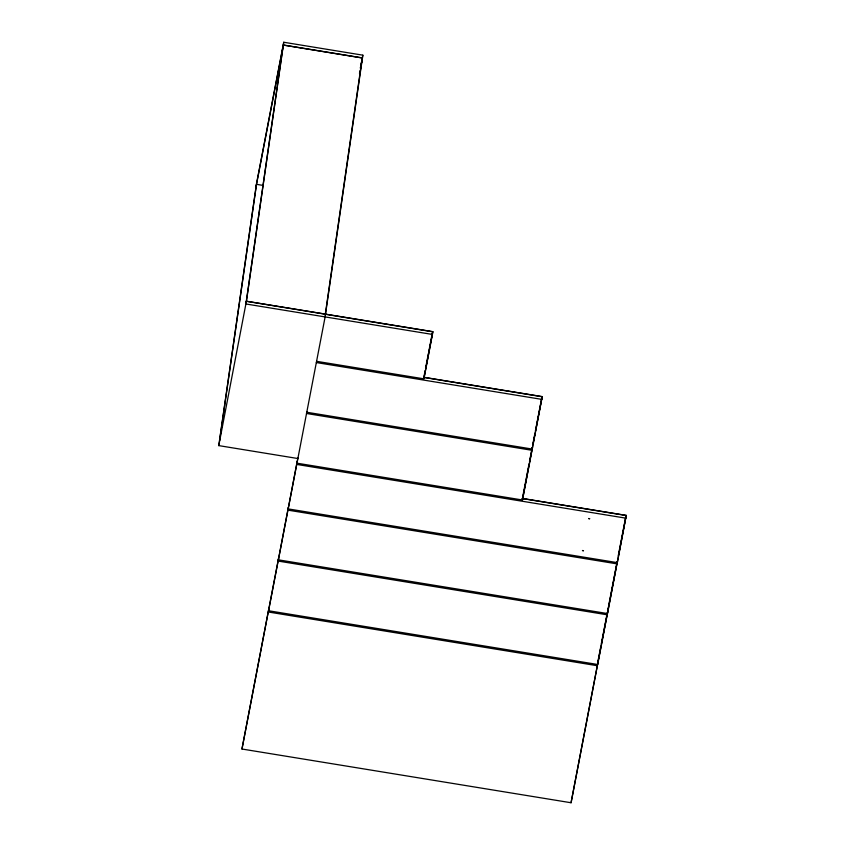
<?xml version="1.0" encoding="UTF-8"?>
<svg xmlns="http://www.w3.org/2000/svg" width="845" height="845" viewBox="0 0 845 845"><rect width="100%" height="100%" fill="white"/><g stroke="black" fill="none" stroke-linecap="round" stroke-linejoin="round"><path stroke-width="1.27" d="M297.873 458.529L218.76 445.611L256.479 183.861L283.74 42.25L362.843 55.168L325.124 316.907L268.573 610.755L597.679 664.487L617.441 561.101L607.481 613.554L278.375 559.834M219.605 440.541L256.521 184.337L263.006 185.393M245.979 303.524L282.895 47.32M283.74 42.25L246.022 303.999L432.418 334.43L432.82 331.652L246.413 301.221L218.76 445.611M607.639 612.034L571.062 802.75L241.966 749.019L268.731 609.234M241.966 749.019L278.533 558.302M306.809 411.642L306.534 413.49L532.001 450.3L532.403 447.533L522.442 499.997L296.975 463.187M325.177 315.122L361.903 60.217M316.579 361.322L423.873 378.835L432.82 331.652M306.777 412.254L532.244 449.065L532.646 446.287M532.244 449.065L542.205 396.601L424.296 377.345M571.062 802.75L597.837 662.966M288.177 508.901L617.283 562.622L626.24 515.387L522.178 498.392M617.283 562.622L626.24 515.387M256.077 186.639L283.339 45.017L362.452 57.935L360.466 68.234M360.371 68.044L362.843 55.168M359.474 73.388L359.97 70.811M288.335 507.37L278.132 561.069L607.238 614.801M297.134 461.655L287.934 510.137L617.04 563.869M297.862 457.863L296.732 464.423L625.839 518.154M424.105 375.909L425.077 370.86M425.563 368.336L428.468 353.199M428.954 350.675L432.598 331.747L325.705 314.298M423.873 378.835L432.418 334.43M522.664 497.061L525.601 481.851M526.086 479.316L529.012 464.106M529.498 461.571L532.181 447.628M532.72 444.871L534.906 433.453M535.403 430.918L541.74 397.963M532.889 445.019L542.205 396.601M522.442 499.997L532.001 450.3M597.901 661.561L600.827 646.351M601.313 643.816L607.418 612.118M607.946 609.361L608.432 606.826M608.918 604.291L616.977 562.453M618.234 555.904L626.018 515.471L522.083 498.508M283.328 45.081L362.431 57.999M246.402 301.285L325.515 314.203M423.599 377.366L541.983 396.696M316.347 362.558L541.814 399.368M268.33 612.002L597.436 665.733M582.48 550.539L583.462 550.708L582.48 550.539M588.638 518.545L589.63 518.714L588.638 518.545"/></g></svg>
